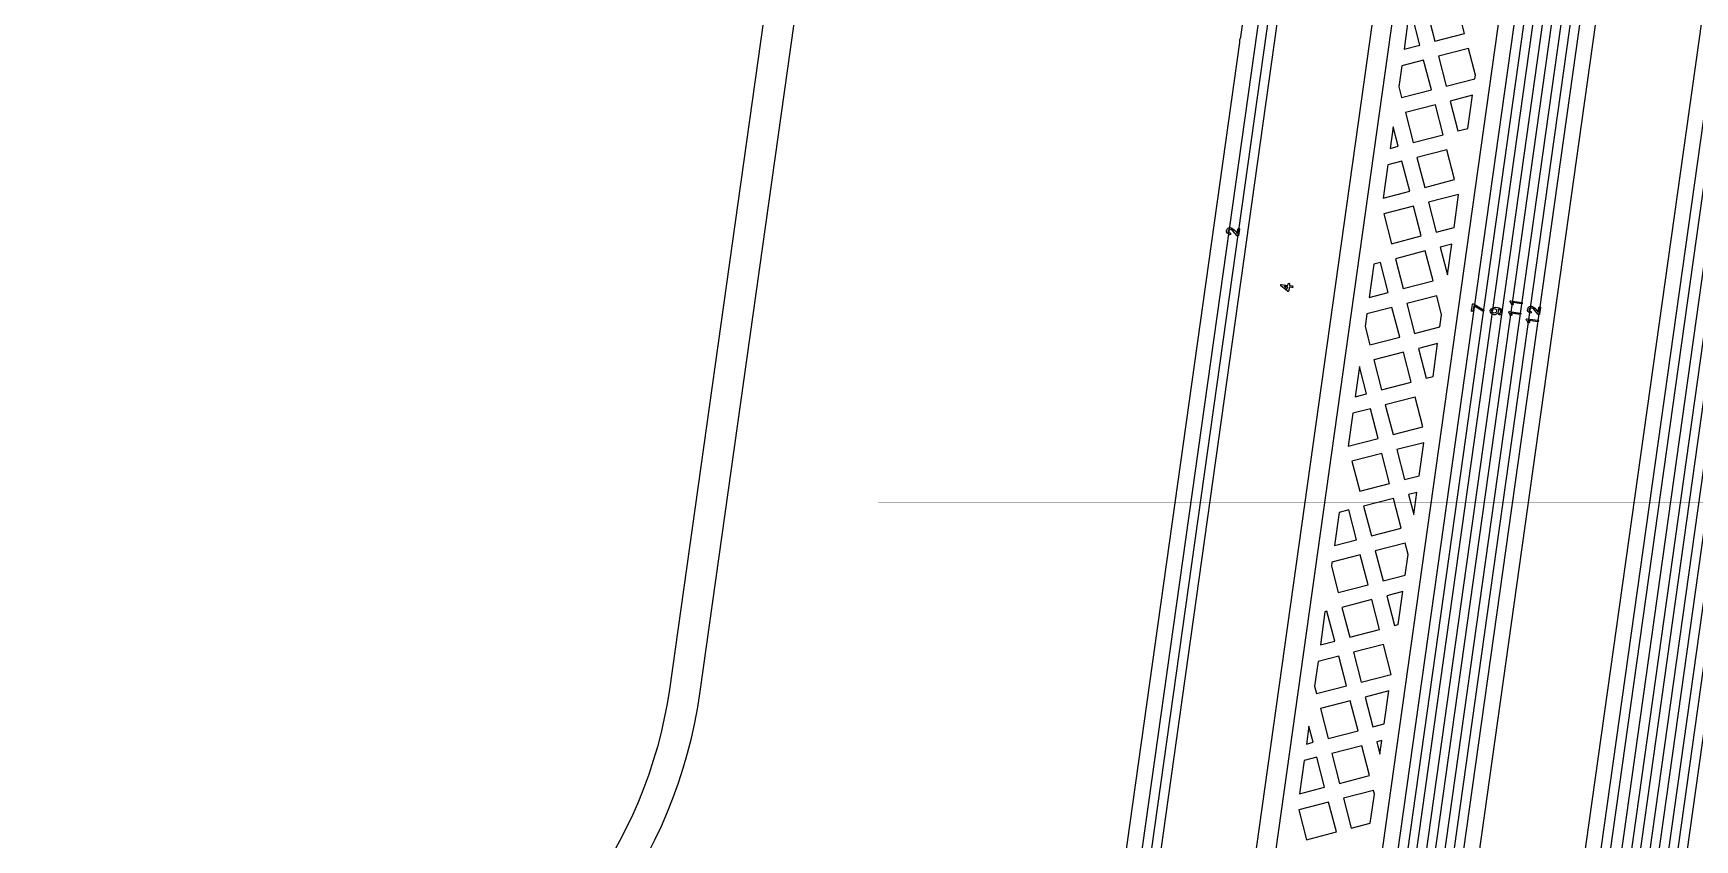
# Model space of a CAD drawing. Extents: x 150 to 463, y 50 to 272.
# Drawn here: x 189.76 to 200.52, y 160.93 to 166.16 of the extents above; entities that cross this region are included whole.
import ezdxf

# ---------------------------------------------------------------- set-up
doc = ezdxf.new("R2010")
doc.units = 0
for name, color, linetype in [('bak_bak_btr2-bcq4636', 9, 'Continuous'), ('bak_outline', 8, 'Continuous'), ('biaozhu1', 5, 'Continuous'), ('quyukuang', 6, 'Continuous')]:
    doc.layers.add(name, color=color, linetype=linetype)

msp = doc.modelspace()

# ---------------------------------------------------------------- linework, layer by layer
at = {"layer": 'bak_bak_btr2-bcq4636'}
for p, q in [((199.08, 165.756), (198.935, 165.718)), ((198.565, 165.551), (198.546, 165.411)), ((198.945, 164.791), (198.87, 164.772)), ((198.87, 164.772), (198.917, 164.592)), ((198.917, 164.592), (198.945, 164.791)), ((198.854, 164.148), (198.73, 164.116)), ((198.347, 163.998), (198.32, 163.803)), ((198.764, 163.505), (198.59, 163.46)), ((198.719, 163.183), (198.665, 163.169)), ((198.665, 163.169), (198.699, 163.039)), ((198.699, 163.039), (198.719, 163.183)), ((198.628, 162.54), (198.525, 162.513)), ((198.538, 161.897), (198.385, 161.857)), ((198.02, 161.668), (198.004, 161.552)), ((198.493, 161.576), (198.46, 161.567)), ((198.46, 161.567), (198.48, 161.487)), ((198.48, 161.487), (198.493, 161.576))]:
    msp.add_line(p, q, dxfattribs=at)
for points in [[(196.881, 160.452), (198.11, 169.188, 0.195218), (197.696, 170.837, -0.195143), (197.127, 173.104), (197.348, 174.678, 0.125066), (197.334, 174.802, -0.098051), (197.315, 174.922, -0.222291), (197.465, 175.216), (197.498, 175.241, 0.19706), (197.565, 175.356), (197.68, 176.205, -0.357928), (197.731, 176.243), (205.284, 175.182, -0.356301)], [(197.66, 159.826), (198.967, 169.13, 0.190023), (198.388, 171.343, -0.195123), (197.976, 172.984), (198.127, 174.055, 0.028956), (198.162, 174.483, -0.197371), (198.158, 174.587, 0.01069), (198.156, 174.605, -0.081599), (198.155, 174.621), (198.196, 174.91, -0.104017), (198.203, 174.93), (198.212, 175.025), (198.083, 175.196), (197.695, 175.25, 0.195782), (197.567, 175.218), (197.501, 175.169, 0.22235), (197.375, 174.92, 0.097858), (197.391, 174.823, -0.124847), (197.408, 174.669), (197.186, 173.096, 0.195162), (197.744, 170.872, -0.195189), (198.169, 169.18), (196.938, 160.432, -0.201217)], [(196.93, 159.93), (198.229, 169.172, 0.195238), (197.793, 170.908, -0.195111), (197.246, 173.088), (197.409, 174.247, -0.172379), (197.503, 174.428), (197.535, 174.652, 0.096714), (197.526, 174.821, -0.382092), (197.527, 175.004, -0.101436), (197.579, 175.066), (197.661, 175.128, -0.16244), (197.722, 175.144), (197.994, 175.106, -0.162442), (198.048, 175.074), (198.085, 175.025, -0.162431), (198.101, 174.964), (198.051, 174.611, -0.072612), (198.054, 174.583), (198.012, 174.247, -0.070315), (198.012, 174.162), (197.85, 173.003, 0.195155), (198.285, 171.267, -0.19517), (198.832, 169.087), (197.533, 159.845, -0.178462)], [(200.586, 174.784, -0.385601), (200.519, 174.795, 0.366623), (200.227, 174.853, -0.384502), (200.161, 174.868, 0.816727), (199.747, 174.689, -0.515641), (199.634, 174.567, 0.10393), (199.533, 174.402, -0.10909), (199.494, 174.34, 0.170917), (199.448, 174.244, 0.064914), (199.451, 174.136, -0.039416), (199.464, 174.022, -0.03115), (199.464, 174.019, -0.042576), (199.458, 173.897, -0.01966), (199.454, 173.876), (199.277, 172.617, 0.09276), (199.285, 172.438, 0.064084), (199.384, 172.172), (199.688, 171.597, -0.01356), (199.771, 171.429, -0.02348), (199.893, 171.128, 0.008145), (199.91, 171.083, -0.031009), (199.911, 171.079, -0.129958), (200.162, 168.979), (198.843, 159.596, -0.171246)], [(198.575, 174.621), (198.583, 174.611, -0.131128), (198.595, 174.588, 0.106139), (198.709, 174.343, 0.053546), (198.782, 174.265, -0.053498), (198.87, 174.169, -0.052892), (198.923, 174.08, -0.132253), (198.94, 173.977), (198.76, 172.694, 0.091975), (198.771, 172.34, 0.067399), (198.922, 171.928), (199.225, 171.354, -0.036746), (199.398, 170.958), (199.427, 170.881, -0.131039), (199.642, 169.031), (198.334, 159.73, -0.163327), (196.639, 156.338, 0.131967), (195.213, 153.879), (195.165, 153.683, 0.021614), (195.078, 153.218), (188.652, 107.495, 0.030161), (188.537, 106.05, 0.077088), (189.033, 102.399)], [(200.098, 174.68, 0.149414), (200.134, 174.538, -0.05097), (200.136, 174.532, 0.124583), (200.311, 174.395, -0.127127), (200.701, 174.085), (201.614, 172.874, -0.198996), (201.731, 172.418), (200.029, 160.302, -0.012848), (199.941, 159.775), (199.894, 159.444, -0.170085), (197.668, 155.135, 0.036039), (197.312, 154.693, 0.094193), (196.714, 153.348), (196.696, 153.269, 0.017656), (196.647, 152.995), (190.198, 107.106, 0.197313)], [(200.471, 174.615, 0.202262), (200.498, 174.498, -0.1152), (200.505, 174.485, 0.024082), (200.612, 174.371, -0.038219), (200.782, 174.178), (201.71, 172.946, -0.198783), (201.85, 172.401), (200.147, 160.285, -0.012779), (200.059, 159.755), (200.013, 159.427, -0.169928), (197.753, 155.05, 0.035783), (197.41, 154.625, 0.094144), (196.831, 153.321), (196.814, 153.243, 0.017658), (196.766, 152.978), (190.316, 107.089, 0.19731)], [(198.437, 159.716), (199.746, 169.036, 0.129699), (199.523, 170.919, -0.009719), (199.496, 170.988, 0.037054), (199.316, 171.401), (199.013, 171.976, -0.066872), (198.872, 172.359, -0.014811), (198.863, 172.409, -0.074757), (198.86, 172.667), (199.042, 173.957, 0.072791), (199.041, 174.044, 0.069036), (199.016, 174.124, 0.054867), (198.949, 174.235, 0.051539), (198.85, 174.342, -0.054037), (198.791, 174.406, -0.063408), (198.723, 174.524, -0.209174), (198.714, 174.549, -0.038907), (198.692, 174.63, 0.086484), (198.652, 174.681)], [(198.813, 174.703, 0.144534), (198.78, 174.601, -0.121098), (198.776, 174.586, 0.004579), (198.776, 174.583, -0.035928), (198.779, 174.547, 0.065116), (198.841, 174.439, 0.051714), (198.889, 174.387, -0.051544), (198.997, 174.271, -0.054721), (199.071, 174.148, -0.146363), (199.1, 173.942), (198.92, 172.659, 0.090793), (198.932, 172.368, 0.066143), (199.066, 172.004), (199.369, 171.429, -0.037057), (199.553, 171.008, 0.009402), (199.578, 170.943, -0.021902), (199.579, 170.941, -0.129685), (199.806, 169.028), (198.496, 159.707, -0.163762)], [(198.674, 159.682), (199.984, 169.003, 0.129994), (199.744, 171.013, -0.008857), (199.723, 171.068, 0.023473), (199.608, 171.354, 0.013549), (199.529, 171.513), (199.225, 172.088, -0.064114), (199.11, 172.397, -0.092429), (199.099, 172.642), (199.279, 173.921, 0.086152), (199.274, 174.105, -0.074881), (199.272, 174.283), (199.281, 174.347, -0.093061), (199.284, 174.357), (199.291, 174.409, -0.081961), (199.291, 174.42, -0.033864), (199.296, 174.464, 0.146395), (199.262, 174.61)], [(190.138, 107.114), (196.588, 153.004, -0.017657), (196.638, 153.282), (196.655, 153.361, -0.130859), (197.626, 155.178, 0.170248), (199.835, 159.456), (199.882, 159.786, 0.012866), (199.969, 160.31), (201.672, 172.426, 0.198996), (201.566, 172.838), (200.653, 174.049, 0.127162), (200.287, 174.34, -0.122223), (200.092, 174.492, -0.174433), (200.076, 174.508, -0.034462), (200.073, 174.511, 0.138387), (199.957, 174.6)], [(190.257, 107.098), (196.706, 152.987, -0.017658), (196.755, 153.256), (196.772, 153.335, -0.130433), (197.71, 155.092, -0.01794), (197.711, 155.093, 0.021406), (198.152, 155.548, 0.148454), (199.955, 159.448), (200, 159.766, 0.012793), (200.088, 160.294), (201.791, 172.41, 0.198786), (201.662, 172.91), (200.734, 174.142, 0.038253), (200.57, 174.328, -0.024255), (200.459, 174.447, -0.137379), (200.446, 174.459, 0.143456), (200.351, 174.515)], [(200.825, 174.534, 0.193345), (200.845, 174.333, -0.06394), (200.847, 174.325, 0.028665), (200.953, 174.153), (201.821, 172.998, -0.198502), (201.973, 172.41), (200.266, 160.269, -0.012713), (200.177, 159.735), (200.132, 159.409, -0.169765), (197.838, 154.966, 0.035528), (197.509, 154.556, 0.099432), (196.931, 153.218, 0.01763), (196.884, 152.961), (190.435, 107.073, 0.197297)], [(199.433, 174.585, 0.143965), (199.361, 174.455, -0.033993), (199.355, 174.411, -0.08162), (199.351, 174.401), (199.342, 174.34, -0.093061), (199.339, 174.329), (199.331, 174.275, 0.074813), (199.333, 174.115, -0.041512), (199.344, 174.015, -0.042889), (199.339, 173.913, -0.025261), (199.336, 173.898), (199.158, 172.633, 0.092531), (199.168, 172.411, 0.064074), (199.278, 172.116), (199.582, 171.541, -0.013574), (199.662, 171.379, -0.023458), (199.78, 171.088, 0.008846), (199.8, 171.035, -0.129981), (200.043, 168.995), (198.733, 159.673, -0.137366)], [(190.376, 107.081), (196.825, 152.97, -0.01763), (196.872, 153.231, -0.135611), (197.796, 155.009, 0.021282), (198.242, 155.468, 0.148297), (200.074, 159.427, 0.00777), (200.074, 159.433, -0.015446), (200.074, 159.434), (200.118, 159.746, 0.012731), (200.207, 160.277), (201.913, 172.418, 0.198499), (201.773, 172.962), (200.904, 174.118, -0.02873), (200.794, 174.296, -0.106724), (200.785, 174.307, -0.027329), (200.771, 174.34, -0.002186), (200.764, 174.354, 0.137636), (200.655, 174.462)], [(190.497, 107.084), (196.944, 152.952, -0.01762), (196.989, 153.205, -0.135414), (197.882, 154.924, 0.006579), (198.026, 155.064, 0.014578), (198.331, 155.388, 0.147932), (200.192, 159.402, 0.006059), (200.193, 159.413, -0.027454), (200.193, 159.416, -0.037766), (200.194, 159.42), (200.237, 159.726, 0.012633), (200.325, 160.259), (202.043, 172.484, 0.198697), (201.918, 172.969), (201.035, 174.141, -0.183075), (200.981, 174.325, 0.164766), (200.949, 174.433)], [(201.106, 174.417, 0.171345), (201.045, 174.314, -0.096418), (201.04, 174.303, 0.161902), (201.082, 174.178), (201.966, 173.005, -0.198698), (202.103, 172.476), (200.387, 160.271, -0.013082), (200.296, 159.716), (200.254, 159.419, -0.05642), (200.254, 159.412, -0.170182), (197.924, 154.882, 0.029886), (197.652, 154.551, 0.004213), (197.608, 154.488, 0.099474), (197.048, 153.192, 0.017615), (197.003, 152.944), (190.554, 107.056, 0.197286)], [(198.555, 159.699), (199.865, 169.02, 0.129979), (199.633, 170.968, -0.009185), (199.61, 171.029, 0.023426), (199.498, 171.304, 0.013547), (199.423, 171.457), (199.119, 172.032, -0.06659), (198.99, 172.383, -0.090056), (198.979, 172.651), (199.161, 173.941, 0.040974), (199.164, 174.009, 0.097728), (199.127, 174.17, 0.033531), (199.082, 174.255, -0.036001), (199.055, 174.306, -0.173854), (199.045, 174.326, 0.008146), (199.044, 174.331, -0.016977), (199.036, 174.357, -0.004491), (199.028, 174.387, 0.101179), (198.982, 174.449)], [(199.126, 174.468, 0.09275), (199.103, 174.405, 0.040139), (199.101, 174.376, -0.043186), (199.11, 174.332, -0.026093), (199.11, 174.329, 0.035469), (199.133, 174.286, -0.03351), (199.182, 174.195, -0.140597), (199.22, 173.929, -0.036756), (199.219, 173.925, -0.008072), (199.218, 173.92), (199.039, 172.643, 0.090059), (199.048, 172.397, 0.06659), (199.172, 172.06), (199.476, 171.485, -0.013562), (199.553, 171.329, -0.023461), (199.666, 171.048, 0.009066), (199.688, 170.99, -0.025269), (199.689, 170.987, -0.020791), (199.69, 170.985, -0.129635), (199.925, 169.012), (198.615, 159.691, -0.163797)], [(200.354, 174.13, 0.165147), (200.473, 174.062, -0.114734), (200.487, 174.057, -0.145941), (200.62, 173.988, -0.077087), (200.626, 173.982), (201.518, 172.802, -0.117926), (201.61, 172.591, -0.079299), (201.611, 172.521), (199.758, 159.343, -0.166082), (197.581, 155.218, 0.030727), (197.263, 154.833, 0.004291), (197.213, 154.762, 0.094312), (196.596, 153.374), (196.579, 153.294, 0.017683), (196.528, 153.012), (190.079, 107.122, 0.197317)], [(190.019, 107.13), (196.469, 153.02, -0.017683), (196.521, 153.307), (196.538, 153.389, -0.130764), (197.537, 155.259, -0.015801), (197.544, 155.265, 0.021526), (197.973, 155.707, 0.143837), (199.699, 159.353), (201.552, 172.53, 0.079607), (201.551, 172.58, 0.117777), (201.47, 172.765), (200.583, 173.94, -0.028079), (200.581, 173.942, 0.148147), (200.478, 173.998, -0.113249), (200.463, 173.997, 0.164963), (200.33, 173.964)], [(201.45, 172.544), (199.597, 159.368, -0.16642)], [(198.008, 169.203), (197.577, 166.135, -0.08888), (197.57, 166.114, -0.078112), (197.571, 166.098), (196.787, 160.518, -0.026181)], [(198.784, 159.604), (200.103, 168.987, 0.129965)], [(198.946, 159.581), (200.264, 168.965, 0.130389)], [(192.234, 159.425, 0.25636), (194.077, 161.892), (194.725, 166.5, -0.0751)]]:
    msp.add_lwpolyline(points, format="xyb", dxfattribs=at)
for points in [[(198.785, 166.299), (198.835, 166.106), (199.029, 166.156), (198.979, 166.349)], [(198.636, 166.054), (198.738, 166.081), (198.688, 166.274), (198.666, 166.268)], [(198.86, 166.009), (198.91, 165.815), (199.095, 165.863), (199.099, 165.886), (199.054, 166.059)], [(198.602, 165.81), (198.62, 165.74), (198.814, 165.79), (198.763, 165.984), (198.621, 165.947)], [(198.645, 165.643), (198.695, 165.45), (198.889, 165.5), (198.839, 165.693)], [(198.72, 165.353), (198.77, 165.159), (198.964, 165.209), (198.914, 165.403)], [(198.501, 165.089), (198.673, 165.134), (198.623, 165.328), (198.531, 165.304)], [(198.505, 164.987), (198.555, 164.794), (198.748, 164.844), (198.698, 165.037)], [(198.795, 165.062), (198.845, 164.869), (198.96, 164.898), (198.989, 165.11), (198.989, 165.112)], [(198.58, 164.697), (198.63, 164.503), (198.824, 164.553), (198.773, 164.747)], [(198.41, 164.446), (198.533, 164.478), (198.483, 164.672), (198.44, 164.661)], [(198.384, 164.257), (198.415, 164.138), (198.608, 164.188), (198.558, 164.381), (198.395, 164.339)], [(198.655, 164.406), (198.705, 164.213), (198.869, 164.255), (198.88, 164.333), (198.849, 164.456)], [(198.44, 164.041), (198.49, 163.847), (198.683, 163.897), (198.633, 164.091)], [(198.515, 163.75), (198.565, 163.557), (198.758, 163.607), (198.708, 163.8)], [(198.275, 163.482), (198.468, 163.532), (198.418, 163.725), (198.305, 163.696)], [(198.299, 163.385), (198.349, 163.191), (198.543, 163.241), (198.493, 163.435)], [(198.374, 163.094), (198.425, 162.901), (198.618, 162.951), (198.568, 163.144)], [(198.185, 162.839), (198.328, 162.876), (198.278, 163.069), (198.215, 163.053)], [(198.166, 162.704), (198.209, 162.535), (198.403, 162.585), (198.353, 162.779), (198.169, 162.731)], [(198.45, 162.804), (198.5, 162.61), (198.643, 162.647), (198.662, 162.781), (198.643, 162.854)], [(198.234, 162.438), (198.284, 162.245), (198.478, 162.295), (198.428, 162.488)], [(198.094, 162.195), (198.188, 162.22), (198.137, 162.413), (198.124, 162.41)], [(198.057, 161.927), (198.069, 161.879), (198.263, 161.929), (198.213, 162.123), (198.079, 162.088)], [(198.309, 162.148), (198.359, 161.954), (198.553, 162.004), (198.553, 162.004), (198.503, 162.198)], [(198.094, 161.782), (198.144, 161.589), (198.338, 161.639), (198.288, 161.832)], [(198.169, 161.492), (198.219, 161.298), (198.413, 161.348), (198.363, 161.542)], [(197.959, 161.231), (198.122, 161.273), (198.072, 161.467), (197.989, 161.445)], [(197.954, 161.126), (198.004, 160.933), (198.198, 160.983), (198.147, 161.176)], [(198.244, 161.201), (198.294, 161.008), (198.417, 161.04), (198.444, 161.228), (198.438, 161.251)]]:
    msp.add_lwpolyline(points, close=True, dxfattribs=at)
for points in [[(198.935, 165.718), (198.985, 165.525), (199.05, 165.541), (199.08, 165.756)], [(198.546, 165.411), (198.598, 165.425), (198.565, 165.551)], [(198.73, 164.116), (198.78, 163.922), (198.824, 163.934), (198.854, 164.148)], [(198.32, 163.803), (198.393, 163.822), (198.347, 163.998)], [(198.59, 163.46), (198.64, 163.266), (198.734, 163.291), (198.764, 163.505)], [(198.525, 162.513), (198.575, 162.32), (198.598, 162.326), (198.628, 162.54)], [(198.385, 161.857), (198.435, 161.664), (198.508, 161.683), (198.538, 161.897)], [(198.004, 161.552), (198.047, 161.564), (198.02, 161.668)]]:
    msp.add_lwpolyline(points, dxfattribs=at)
at = {"layer": 'bak_outline'}
msp.add_lwpolyline([(198.362, 107.599), (205.482, 158.256, 0.021809), (205.565, 159.124), (205.939, 166.267, -0.014503), (205.986, 166.845, -0.002809), (205.987, 166.853, -0.00798), (206.019, 167.112), (206.02, 167.118), (207.077, 174.633, 0.410507), (206.65, 175.192), (197.136, 176.529, 0.145242), (196.574, 176.438), (196.354, 176.333, 0.250757), (195.797, 175.571), (193.877, 161.907, -0.255094), (192.152, 159.608), (190.43, 158.824, 0.256396), (187.55, 154.969), (180.664, 105.973, 0.207725)], format="xyb", dxfattribs=at)
at = {"layer": 'biaozhu1'}
msp.add_line((197.859, 164.518), (197.88, 164.5), dxfattribs=at)
for points in [[(197.487, 164.873, -0.537211), (197.516, 164.897, -0.132571), (197.556, 164.86)], [(197.498, 164.882, 0.571268), (197.508, 164.864, -1.541194), (197.501, 164.855), (197.495, 164.859, -0.080439), (197.494, 164.86, -0.290969), (197.49, 164.864), (197.487, 164.87, -0.139623), (197.487, 164.873)], [(197.556, 164.86), (197.56, 164.889, -1), (197.57, 164.887), (197.564, 164.848, -0.647348), (197.556, 164.845), (197.527, 164.878, 0.341987), (197.498, 164.882)], [(199.073, 164.361), (199.079, 164.4, -0.542898), (199.086, 164.404), (199.151, 164.366, -1), (199.146, 164.357), (199.088, 164.392)], [(199.088, 164.392), (199.083, 164.359, -1), (199.073, 164.361)], [(199.194, 164.361, -0.374535), (199.242, 164.38, -0.586139), (199.268, 164.337, -0.20629), (199.265, 164.335), (199.258, 164.333)], [(199.325, 164.415, -0.703193), (199.329, 164.424), (199.398, 164.414, -1), (199.397, 164.404), (199.341, 164.412)], [(199.344, 164.405, -1.522622), (199.333, 164.406), (199.325, 164.415)], [(199.341, 164.412, -0.073031), (199.342, 164.411), (199.344, 164.405)], [(199.437, 164.364, -0.68802), (199.474, 164.383), (199.483, 164.376, -0.052743), (199.484, 164.376), (199.506, 164.351)], [(199.506, 164.351), (199.51, 164.38, -1), (199.52, 164.378), (199.514, 164.339, -0.647611), (199.505, 164.336), (199.477, 164.369, 0.340994), (199.448, 164.373)], [(199.258, 164.333, -1.48706), (199.26, 164.344, 0.775817), (199.245, 164.368, -0.885809), (199.203, 164.342), (199.198, 164.348, -0.126791), (199.196, 164.35), (199.194, 164.359, -0.098492), (199.194, 164.361)], [(199.315, 164.346, -0.70811), (199.319, 164.354), (199.389, 164.345, -1), (199.387, 164.335), (199.331, 164.343)], [(199.334, 164.335, -1.523284), (199.323, 164.337), (199.315, 164.346)], [(199.331, 164.343, -0.06902), (199.332, 164.341), (199.334, 164.335)], [(199.429, 164.299, -0.70811), (199.434, 164.307), (199.503, 164.298, -1), (199.502, 164.288), (199.446, 164.296)], [(199.449, 164.288, -1.523284), (199.438, 164.29), (199.429, 164.299)], [(199.456, 164.345, -0.325521), (199.437, 164.361, -0.137927), (199.437, 164.364)], [(199.448, 164.373, 0.57044), (199.457, 164.355, -1), (199.456, 164.345)], [(199.446, 164.296, -0.06902), (199.446, 164.294), (199.449, 164.288)]]:
    msp.add_lwpolyline(points, format="xyb", dxfattribs=at)
msp.add_lwpolyline([(197.839, 164.521, -0.766666), (197.842, 164.53), (197.884, 164.524), (197.885, 164.533, -1), (197.895, 164.532), (197.894, 164.523), (197.912, 164.52, -1), (197.91, 164.51), (197.892, 164.513), (197.889, 164.489, -0.59452), (197.881, 164.486)], format="xyb", close=True, dxfattribs=at)
msp.add_lwpolyline([(197.88, 164.5), (197.882, 164.514), (197.859, 164.518)], dxfattribs=at)
msp.add_circle((199.221, 164.359), 0.0149, dxfattribs=at)
at = {"layer": 'quyukuang', "const_width": 0.001}
msp.add_lwpolyline([(195.23, 163.117), (195.23, 175.43), (205.729, 175.43), (205.729, 163.117)], close=True, dxfattribs=at)

doc.saveas('drawing.dxf')
